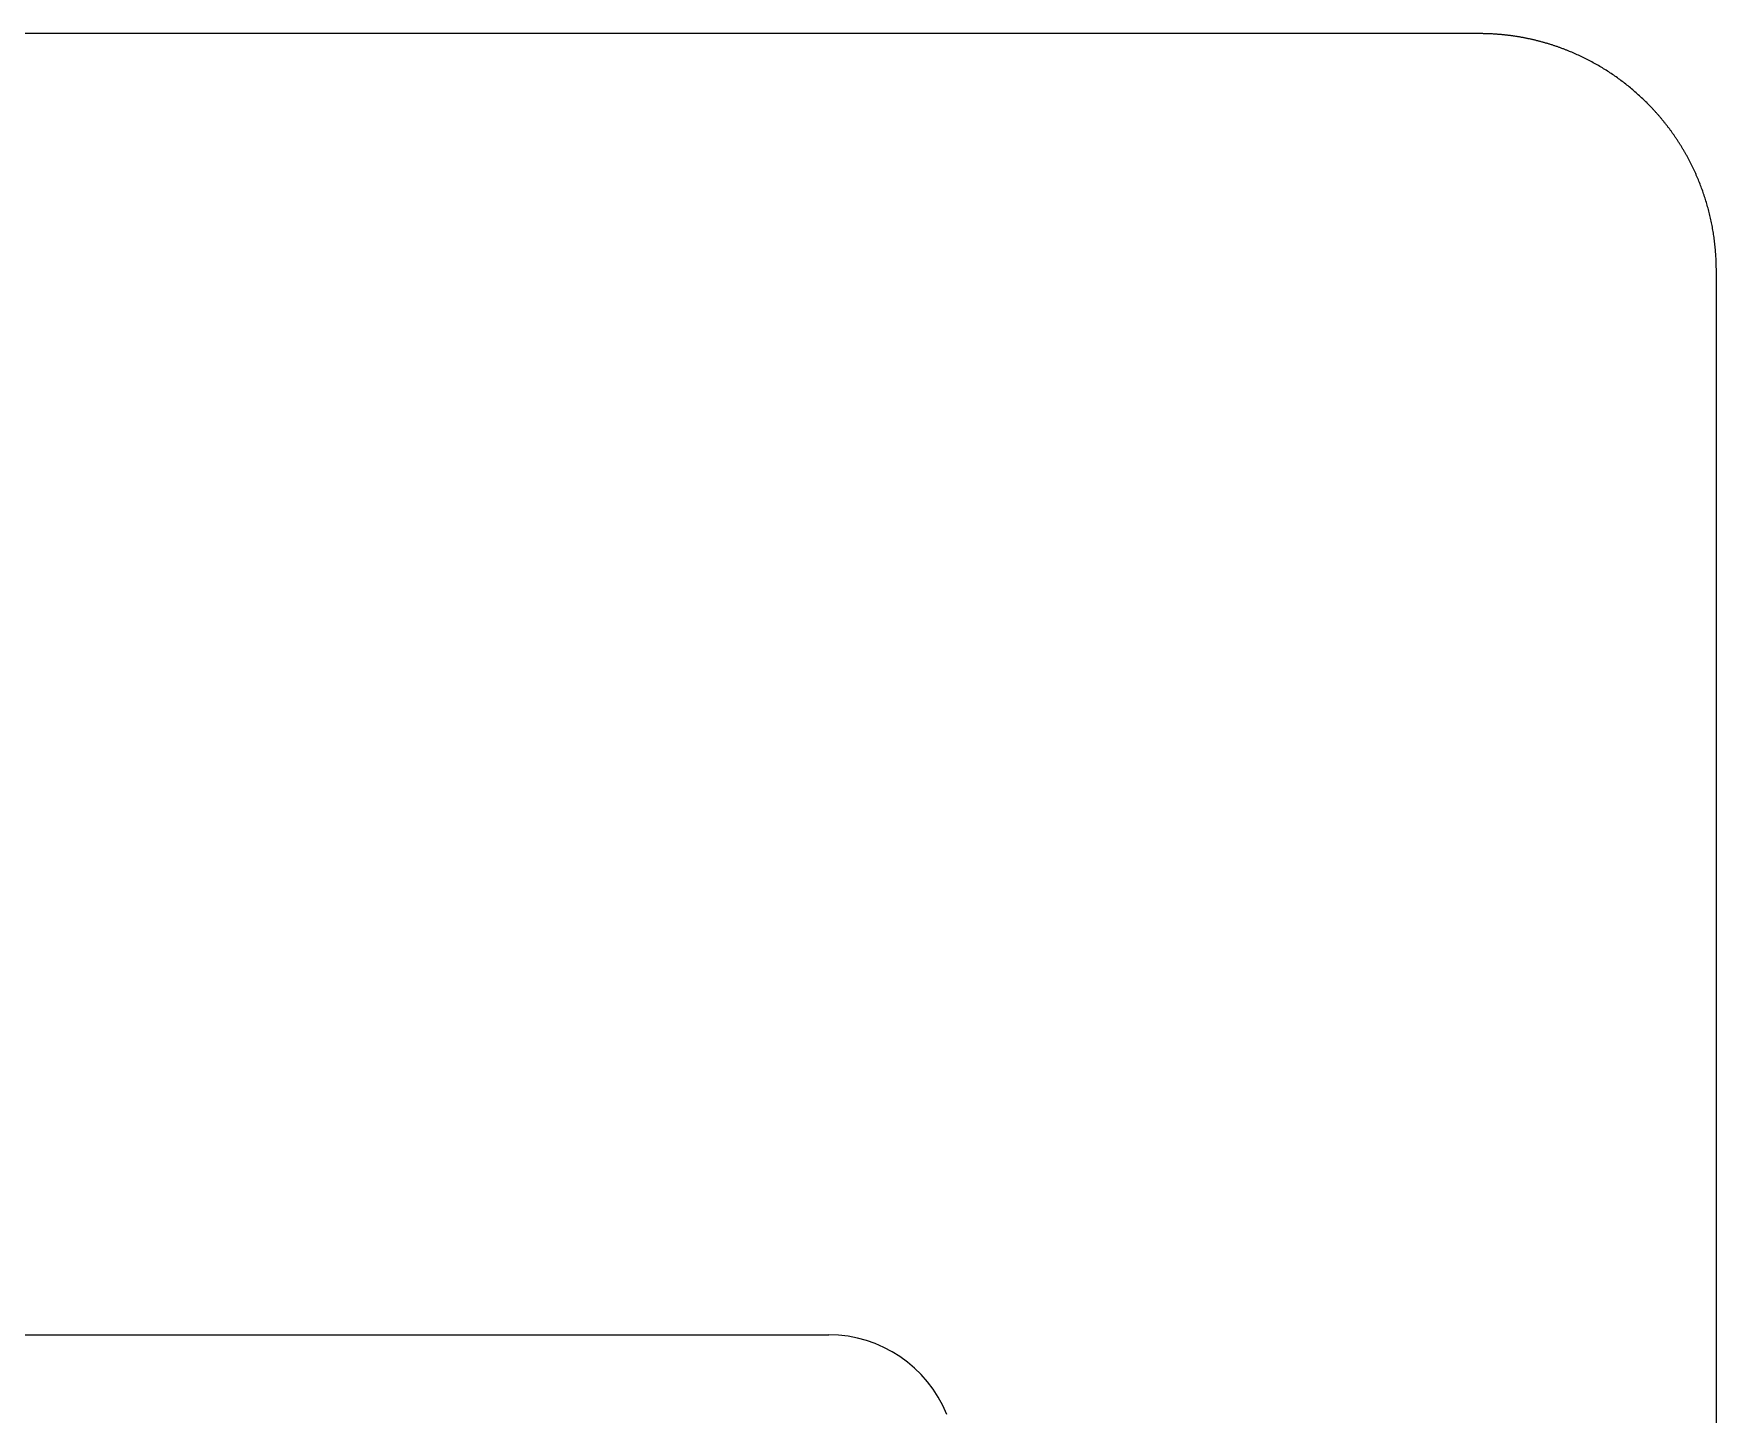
# Model space of a CAD drawing. Header units: millimetres. Extents: x -10 to 277, y -95 to 18.
# Drawn here: x 262.38 to 276.6, y 6.36 to 18.03 of the extents above; entities that cross this region are included whole.
import ezdxf

# ---------------------------------------------------------------- set-up
doc = ezdxf.new("R2010")
doc.units = ezdxf.units.MM
doc.header["$MEASUREMENT"] = 0
doc.layers.add('Edge.Cuts', color=53, linetype='CONTINUOUS')

msp = doc.modelspace()

# ---------------------------------------------------------------- linework, layer by layer
at = {"layer": 'Edge.Cuts', "linetype": 'Continuous'}
for p, q in [((274.6, 18.026), (254.5416, 18.026)), ((274.602308, 18.025999), (274.6, 18.026)), ((274.60864, 18.025981), (274.602308, 18.025999)), ((274.614969, 18.025944), (274.60864, 18.025981)), ((274.621299, 18.025887), (274.614969, 18.025944)), ((274.627627, 18.025809), (274.621299, 18.025887)), ((274.633957, 18.025712), (274.627627, 18.025809)), ((274.640284, 18.025595), (274.633957, 18.025712)), ((274.646612, 18.025457), (274.640284, 18.025595)), ((274.652937, 18.0253), (274.646612, 18.025457)), ((274.659264, 18.025123), (274.652937, 18.0253)), ((274.665588, 18.024925), (274.659264, 18.025123)), ((274.671912, 18.024708), (274.665588, 18.024925)), ((274.678235, 18.024471), (274.671912, 18.024708)), ((274.684557, 18.024213), (274.678235, 18.024471)), ((274.690877, 18.023936), (274.684557, 18.024213)), ((274.697198, 18.023639), (274.690877, 18.023936)), ((274.703516, 18.023322), (274.697198, 18.023639)), ((274.709834, 18.022984), (274.703516, 18.023322)), ((274.71615, 18.022627), (274.709834, 18.022984)), ((274.722465, 18.02225), (274.71615, 18.022627)), ((274.728778, 18.021853), (274.722465, 18.02225)), ((274.735091, 18.021436), (274.728778, 18.021853)), ((274.7414, 18.020999), (274.735091, 18.021436)), ((274.74771, 18.020542), (274.7414, 18.020999)), ((274.754017, 18.020065), (274.74771, 18.020542)), ((274.760323, 18.019568), (274.754017, 18.020065)), ((274.766627, 18.019051), (274.760323, 18.019568)), ((274.77293, 18.018515), (274.766627, 18.019051)), ((274.779229, 18.017958), (274.77293, 18.018515)), ((274.785528, 18.017381), (274.779229, 18.017958)), ((274.791824, 18.016785), (274.785528, 18.017381)), ((274.798119, 18.016169), (274.791824, 18.016785)), ((274.804411, 18.015532), (274.798119, 18.016169)), ((274.810702, 18.014876), (274.804411, 18.015532)), ((274.81699, 18.0142), (274.810702, 18.014876)), ((274.823276, 18.013504), (274.81699, 18.0142)), ((274.829559, 18.012788), (274.823276, 18.013504)), ((274.835841, 18.012053), (274.829559, 18.012788)), ((274.84212, 18.011297), (274.835841, 18.012053)), ((274.848397, 18.010522), (274.84212, 18.011297)), ((274.85467, 18.009726), (274.848397, 18.010522)), ((274.860942, 18.008911), (274.85467, 18.009726)), ((274.86721, 18.008076), (274.860942, 18.008911)), ((274.873477, 18.007221), (274.86721, 18.008076)), ((274.879739, 18.006347), (274.873477, 18.007221)), ((274.886, 18.005452), (274.879739, 18.006347)), ((274.892257, 18.004538), (274.886, 18.005452)), ((274.898512, 18.003604), (274.892257, 18.004538)), ((274.904764, 18.002651), (274.898512, 18.003604)), ((274.911013, 18.001677), (274.904764, 18.002651)), ((274.917258, 18.000684), (274.911013, 18.001677)), ((274.9235, 17.999671), (274.917258, 18.000684)), ((274.929739, 17.998638), (274.9235, 17.999671)), ((274.935975, 17.997585), (274.929739, 17.998638)), ((274.942207, 17.996513), (274.935975, 17.997585)), ((274.948436, 17.995421), (274.942207, 17.996513)), ((274.954661, 17.994309), (274.948436, 17.995421)), ((274.960884, 17.993178), (274.954661, 17.994309)), ((274.967102, 17.992027), (274.960884, 17.993178)), ((274.973317, 17.990856), (274.967102, 17.992027)), ((274.979528, 17.989666), (274.973317, 17.990856)), ((274.985735, 17.988456), (274.979528, 17.989666)), ((274.991938, 17.987226), (274.985735, 17.988456)), ((274.998138, 17.985977), (274.991938, 17.987226)), ((275.004333, 17.984708), (274.998138, 17.985977)), ((275.010525, 17.983419), (275.004333, 17.984708)), ((275.016712, 17.982111), (275.010525, 17.983419)), ((275.022896, 17.980784), (275.016712, 17.982111)), ((275.029075, 17.979436), (275.022896, 17.980784)), ((275.03525, 17.97807), (275.029075, 17.979436)), ((275.04142, 17.976683), (275.03525, 17.97807)), ((275.047587, 17.975277), (275.04142, 17.976683)), ((275.053748, 17.973852), (275.047587, 17.975277)), ((275.059906, 17.972407), (275.053748, 17.973852)), ((275.066058, 17.970943), (275.059906, 17.972407)), ((275.072207, 17.969459), (275.066058, 17.970943)), ((275.07835, 17.967956), (275.072207, 17.969459)), ((275.084489, 17.966433), (275.07835, 17.967956)), ((275.090622, 17.964891), (275.084489, 17.966433)), ((275.096751, 17.96333), (275.090622, 17.964891)), ((275.102875, 17.961749), (275.096751, 17.96333)), ((275.108995, 17.960149), (275.102875, 17.961749)), ((275.115108, 17.958529), (275.108995, 17.960149)), ((275.121217, 17.95689), (275.115108, 17.958529)), ((275.127321, 17.955232), (275.121217, 17.95689)), ((275.13342, 17.953554), (275.127321, 17.955232)), ((275.139512, 17.951858), (275.13342, 17.953554)), ((275.1456, 17.950141), (275.139512, 17.951858)), ((275.151683, 17.948406), (275.1456, 17.950141)), ((275.15776, 17.946651), (275.151683, 17.948406)), ((275.163831, 17.944878), (275.15776, 17.946651)), ((275.169897, 17.943085), (275.163831, 17.944878)), ((275.175957, 17.941272), (275.169897, 17.943085)), ((275.182011, 17.939441), (275.175957, 17.941272)), ((275.18806, 17.93759), (275.182011, 17.939441)), ((275.194103, 17.935721), (275.18806, 17.93759)), ((275.200139, 17.933832), (275.194103, 17.935721)), ((275.20617, 17.931924), (275.200139, 17.933832)), ((275.212195, 17.929997), (275.20617, 17.931924)), ((275.218214, 17.928051), (275.212195, 17.929997)), ((275.224226, 17.926086), (275.218214, 17.928051)), ((275.230232, 17.924102), (275.224226, 17.926086)), ((275.236232, 17.922099), (275.230232, 17.924102)), ((275.242226, 17.920077), (275.236232, 17.922099)), ((275.248213, 17.918036), (275.242226, 17.920077)), ((275.254194, 17.915976), (275.248213, 17.918036)), ((275.260168, 17.913898), (275.254194, 17.915976)), ((275.266136, 17.9118), (275.260168, 17.913898)), ((275.272097, 17.909684), (275.266136, 17.9118)), ((275.278052, 17.907548), (275.272097, 17.909684)), ((275.283999, 17.905394), (275.278052, 17.907548)), ((275.28994, 17.903221), (275.283999, 17.905394)), ((275.295874, 17.901029), (275.28994, 17.903221)), ((275.301801, 17.898819), (275.295874, 17.901029)), ((275.307721, 17.89659), (275.301801, 17.898819)), ((275.313633, 17.894342), (275.307721, 17.89659)), ((275.319539, 17.892075), (275.313633, 17.894342)), ((275.325438, 17.88979), (275.319539, 17.892075)), ((275.331329, 17.887486), (275.325438, 17.88979)), ((275.337213, 17.885163), (275.331329, 17.887486)), ((275.343089, 17.882822), (275.337213, 17.885163)), ((275.348958, 17.880462), (275.343089, 17.882822)), ((275.35482, 17.878084), (275.348958, 17.880462)), ((275.360674, 17.875687), (275.35482, 17.878084)), ((275.36652, 17.873272), (275.360674, 17.875687)), ((275.37819, 17.868386), (275.36652, 17.873272)), ((275.389829, 17.863427), (275.37819, 17.868386)), ((275.401436, 17.858394), (275.389829, 17.863427)), ((275.41301, 17.853287), (275.401436, 17.858394)), ((275.424552, 17.848108), (275.41301, 17.853287)), ((275.436061, 17.842856), (275.424552, 17.848108)), ((275.447537, 17.837531), (275.436061, 17.842856)), ((275.458978, 17.832134), (275.447537, 17.837531)), ((275.470385, 17.826665), (275.458978, 17.832134)), ((275.481757, 17.821124), (275.470385, 17.826665)), ((275.493093, 17.815511), (275.481757, 17.821124)), ((275.504394, 17.809826), (275.493093, 17.815511)), ((275.515658, 17.804071), (275.504394, 17.809826)), ((275.526885, 17.798244), (275.515658, 17.804071)), ((275.538075, 17.792347), (275.526885, 17.798244)), ((275.549228, 17.786379), (275.538075, 17.792347)), ((275.560342, 17.78034), (275.549228, 17.786379)), ((275.571417, 17.774232), (275.560342, 17.78034)), ((275.582454, 17.768054), (275.571417, 17.774232)), ((275.593451, 17.761806), (275.582454, 17.768054)), ((275.604408, 17.75549), (275.593451, 17.761806)), ((275.615324, 17.749104), (275.604408, 17.75549)), ((275.6262, 17.742649), (275.615324, 17.749104)), ((275.637034, 17.736126), (275.6262, 17.742649)), ((275.647827, 17.729534), (275.637034, 17.736126)), ((275.658578, 17.722875), (275.647827, 17.729534)), ((275.669286, 17.716148), (275.658578, 17.722875)), ((275.679951, 17.709353), (275.669286, 17.716148)), ((275.690572, 17.702491), (275.679951, 17.709353)), ((275.70115, 17.695563), (275.690572, 17.702491)), ((275.711684, 17.688567), (275.70115, 17.695563)), ((275.722173, 17.681506), (275.711684, 17.688567)), ((275.732617, 17.674378), (275.722173, 17.681506)), ((275.743016, 17.667184), (275.732617, 17.674378)), ((275.753368, 17.659925), (275.743016, 17.667184)), ((275.763675, 17.652601), (275.753368, 17.659925)), ((275.773935, 17.645211), (275.763675, 17.652601)), ((275.784148, 17.637757), (275.773935, 17.645211)), ((275.794313, 17.630239), (275.784148, 17.637757)), ((275.804431, 17.622656), (275.794313, 17.630239)), ((275.8145, 17.61501), (275.804431, 17.622656)), ((275.824521, 17.6073), (275.8145, 17.61501)), ((275.834493, 17.599526), (275.824521, 17.6073)), ((275.844416, 17.59169), (275.834493, 17.599526)), ((275.854289, 17.583791), (275.844416, 17.59169)), ((275.864113, 17.57583), (275.854289, 17.583791)), ((275.873885, 17.567806), (275.864113, 17.57583)), ((275.883607, 17.559721), (275.873885, 17.567806)), ((275.893278, 17.551574), (275.883607, 17.559721)), ((275.902898, 17.543366), (275.893278, 17.551574)), ((275.912466, 17.535097), (275.902898, 17.543366)), ((275.921982, 17.526768), (275.912466, 17.535097)), ((275.931445, 17.518378), (275.921982, 17.526768)), ((275.940855, 17.509928), (275.931445, 17.518378)), ((275.950213, 17.501418), (275.940855, 17.509928)), ((275.959517, 17.492849), (275.950213, 17.501418)), ((275.968767, 17.48422), (275.959517, 17.492849)), ((275.977963, 17.475533), (275.968767, 17.48422)), ((275.987104, 17.466787), (275.977963, 17.475533)), ((275.996191, 17.457982), (275.987104, 17.466787)), ((276.005223, 17.44912), (275.996191, 17.457982)), ((276.0142, 17.4402), (276.005223, 17.44912)), ((276.015831, 17.438567), (276.0142, 17.4402)), ((276.020296, 17.434077), (276.015831, 17.438567)), ((276.024746, 17.429575), (276.020296, 17.434077)), ((276.029182, 17.425058), (276.024746, 17.429575)), ((276.033602, 17.420528), (276.029182, 17.425058)), ((276.038009, 17.415984), (276.033602, 17.420528)), ((276.0424, 17.411426), (276.038009, 17.415984)), ((276.046778, 17.406854), (276.0424, 17.411426)), ((276.05114, 17.40227), (276.046778, 17.406854)), ((276.055489, 17.397671), (276.05114, 17.40227)), ((276.059821, 17.393059), (276.055489, 17.397671)), ((276.06414, 17.388433), (276.059821, 17.393059)), ((276.068443, 17.383794), (276.06414, 17.388433)), ((276.072733, 17.379141), (276.068443, 17.383794)), ((276.077006, 17.374475), (276.072733, 17.379141)), ((276.081265, 17.369796), (276.077006, 17.374475)), ((276.085509, 17.365104), (276.081265, 17.369796)), ((276.089738, 17.360397), (276.085509, 17.365104)), ((276.093952, 17.355678), (276.089738, 17.360397)), ((276.098151, 17.350946), (276.093952, 17.355678)), ((276.102335, 17.346201), (276.098151, 17.350946)), ((276.106504, 17.341442), (276.102335, 17.346201)), ((276.110657, 17.336671), (276.106504, 17.341442)), ((276.114796, 17.331886), (276.110657, 17.336671)), ((276.118918, 17.327089), (276.114796, 17.331886)), ((276.123027, 17.322278), (276.118918, 17.327089)), ((276.127119, 17.317455), (276.123027, 17.322278)), ((276.131196, 17.312618), (276.127119, 17.317455)), ((276.135258, 17.30777), (276.131196, 17.312618)), ((276.139304, 17.302907), (276.135258, 17.30777)), ((276.143335, 17.298034), (276.139304, 17.302907)), ((276.147351, 17.293146), (276.143335, 17.298034)), ((276.15135, 17.288247), (276.147351, 17.293146)), ((276.155335, 17.283334), (276.15135, 17.288247)), ((276.159303, 17.27841), (276.155335, 17.283334)), ((276.163256, 17.273472), (276.159303, 17.27841)), ((276.167193, 17.268523), (276.163256, 17.273472)), ((276.171115, 17.26356), (276.167193, 17.268523)), ((276.175021, 17.258586), (276.171115, 17.26356)), ((276.178911, 17.253599), (276.175021, 17.258586)), ((276.182785, 17.248601), (276.178911, 17.253599)), ((276.186644, 17.243589), (276.182785, 17.248601)), ((276.190486, 17.238566), (276.186644, 17.243589)), ((276.194313, 17.233531), (276.190486, 17.238566)), ((276.198123, 17.228484), (276.194313, 17.233531)), ((276.201918, 17.223424), (276.198123, 17.228484)), ((276.205696, 17.218353), (276.201918, 17.223424)), ((276.209459, 17.213269), (276.205696, 17.218353)), ((276.213205, 17.208174), (276.209459, 17.213269)), ((276.216936, 17.203067), (276.213205, 17.208174)), ((276.22065, 17.197948), (276.216936, 17.203067)), ((276.224348, 17.192817), (276.22065, 17.197948)), ((276.228029, 17.187676), (276.224348, 17.192817)), ((276.231695, 17.182521), (276.228029, 17.187676)), ((276.235343, 17.177356), (276.231695, 17.182521)), ((276.238976, 17.172179), (276.235343, 17.177356)), ((276.242592, 17.166991), (276.238976, 17.172179)), ((276.246192, 17.161791), (276.242592, 17.166991)), ((276.249775, 17.15658), (276.246192, 17.161791)), ((276.253343, 17.151357), (276.249775, 17.15658)), ((276.256893, 17.146124), (276.253343, 17.151357)), ((276.260427, 17.140879), (276.256893, 17.146124)), ((276.263944, 17.135623), (276.260427, 17.140879)), ((276.267444, 17.130355), (276.263944, 17.135623)), ((276.270928, 17.125077), (276.267444, 17.130355)), ((276.274396, 17.119787), (276.270928, 17.125077)), ((276.277846, 17.114487), (276.274396, 17.119787)), ((276.28128, 17.109176), (276.277846, 17.114487)), ((276.284696, 17.103854), (276.28128, 17.109176)), ((276.288097, 17.098521), (276.284696, 17.103854)), ((276.29148, 17.093178), (276.288097, 17.098521)), ((276.294846, 17.087823), (276.29148, 17.093178)), ((276.298195, 17.082458), (276.294846, 17.087823)), ((276.301528, 17.077082), (276.298195, 17.082458)), ((276.304843, 17.071696), (276.301528, 17.077082)), ((276.308142, 17.066299), (276.304843, 17.071696)), ((276.311423, 17.060893), (276.308142, 17.066299)), ((276.314687, 17.055475), (276.311423, 17.060893)), ((276.317934, 17.050047), (276.314687, 17.055475)), ((276.321164, 17.044609), (276.317934, 17.050047)), ((276.324376, 17.039161), (276.321164, 17.044609)), ((276.327572, 17.033702), (276.324376, 17.039161)), ((276.33075, 17.028234), (276.327572, 17.033702)), ((276.333911, 17.022755), (276.33075, 17.028234)), ((276.337055, 17.017267), (276.333911, 17.022755)), ((276.340181, 17.011768), (276.337055, 17.017267)), ((276.34329, 17.00626), (276.340181, 17.011768)), ((276.346381, 17.000741), (276.34329, 17.00626)), ((276.349455, 16.995213), (276.346381, 17.000741)), ((276.352512, 16.989675), (276.349455, 16.995213)), ((276.35555, 16.984128), (276.352512, 16.989675)), ((276.358572, 16.978571), (276.35555, 16.984128)), ((276.361576, 16.973004), (276.358572, 16.978571)), ((276.364562, 16.967428), (276.361576, 16.973004)), ((276.36753, 16.961843), (276.364562, 16.967428)), ((276.370482, 16.956247), (276.36753, 16.961843)), ((276.373415, 16.950643), (276.370482, 16.956247)), ((276.37633, 16.94503), (276.373415, 16.950643)), ((276.379228, 16.939407), (276.37633, 16.94503)), ((276.382108, 16.933775), (276.379228, 16.939407)), ((276.38497, 16.928134), (276.382108, 16.933775)), ((276.387815, 16.922484), (276.38497, 16.928134)), ((276.390641, 16.916825), (276.387815, 16.922484)), ((276.39345, 16.911157), (276.390641, 16.916825)), ((276.39624, 16.90548), (276.39345, 16.911157)), ((276.399013, 16.899794), (276.39624, 16.90548)), ((276.401767, 16.8941), (276.399013, 16.899794)), ((276.404504, 16.888397), (276.401767, 16.8941)), ((276.407223, 16.882685), (276.404504, 16.888397)), ((276.409923, 16.876965), (276.407223, 16.882685)), ((276.412606, 16.871236), (276.409923, 16.876965)), ((276.41527, 16.865499), (276.412606, 16.871236)), ((276.417916, 16.859753), (276.41527, 16.865499)), ((276.420544, 16.853999), (276.417916, 16.859753)), ((276.423154, 16.848237), (276.420544, 16.853999)), ((276.425746, 16.842466), (276.423154, 16.848237)), ((276.428319, 16.836688), (276.425746, 16.842466)), ((276.430874, 16.830901), (276.428319, 16.836688)), ((276.433411, 16.825106), (276.430874, 16.830901)), ((276.435929, 16.819303), (276.433411, 16.825106)), ((276.438429, 16.813492), (276.435929, 16.819303)), ((276.440911, 16.807674), (276.438429, 16.813492)), ((276.443374, 16.801847), (276.440911, 16.807674)), ((276.445819, 16.796013), (276.443374, 16.801847)), ((276.448245, 16.790171), (276.445819, 16.796013)), ((276.453042, 16.778465), (276.448245, 16.790171)), ((276.457765, 16.766728), (276.453042, 16.778465)), ((276.462414, 16.754962), (276.457765, 16.766728)), ((276.466988, 16.743167), (276.462414, 16.754962)), ((276.471487, 16.731344), (276.466988, 16.743167)), ((276.475912, 16.719492), (276.471487, 16.731344)), ((276.480261, 16.707613), (276.475912, 16.719492)), ((276.484535, 16.695706), (276.480261, 16.707613)), ((276.488734, 16.683773), (276.484535, 16.695706)), ((276.492857, 16.671814), (276.488734, 16.683773)), ((276.496904, 16.659829), (276.492857, 16.671814)), ((276.500875, 16.647819), (276.496904, 16.659829)), ((276.504771, 16.635785), (276.500875, 16.647819)), ((276.50859, 16.623726), (276.504771, 16.635785)), ((276.512332, 16.611644), (276.50859, 16.623726)), ((276.515998, 16.599538), (276.512332, 16.611644)), ((276.519587, 16.58741), (276.515998, 16.599538)), ((276.5231, 16.575259), (276.519587, 16.58741)), ((276.526535, 16.563087), (276.5231, 16.575259)), ((276.529894, 16.550894), (276.526535, 16.563087)), ((276.533175, 16.53868), (276.529894, 16.550894)), ((276.536379, 16.526446), (276.533175, 16.53868)), ((276.539505, 16.514191), (276.536379, 16.526446)), ((276.542553, 16.501918), (276.539505, 16.514191)), ((276.545524, 16.489626), (276.542553, 16.501918)), ((276.548417, 16.477316), (276.545524, 16.489626)), ((276.551232, 16.464988), (276.548417, 16.477316)), ((276.553969, 16.452642), (276.551232, 16.464988)), ((276.556628, 16.44028), (276.553969, 16.452642)), ((276.559208, 16.427902), (276.556628, 16.44028)), ((276.56171, 16.415507), (276.559208, 16.427902)), ((276.564134, 16.403098), (276.56171, 16.415507)), ((276.566479, 16.390673), (276.564134, 16.403098)), ((276.568745, 16.378234), (276.566479, 16.390673)), ((276.570933, 16.365781), (276.568745, 16.378234)), ((276.573041, 16.353315), (276.570933, 16.365781)), ((276.575071, 16.340836), (276.573041, 16.353315)), ((276.577022, 16.328344), (276.575071, 16.340836)), ((276.578894, 16.31584), (276.577022, 16.328344)), ((276.580686, 16.303325), (276.578894, 16.31584)), ((276.5824, 16.290798), (276.580686, 16.303325)), ((276.584034, 16.278261), (276.5824, 16.290798)), ((276.585589, 16.265714), (276.584034, 16.278261)), ((276.587064, 16.253157), (276.585589, 16.265714)), ((276.58846, 16.240592), (276.587064, 16.253157)), ((276.589777, 16.228017), (276.58846, 16.240592)), ((276.591014, 16.215434), (276.589777, 16.228017)), ((276.592171, 16.202843), (276.591014, 16.215434)), ((276.593249, 16.190245), (276.592171, 16.202843)), ((276.594247, 16.17764), (276.593249, 16.190245)), ((276.595166, 16.165028), (276.594247, 16.17764)), ((276.596004, 16.15241), (276.595166, 16.165028)), ((276.596763, 16.139787), (276.596004, 16.15241)), ((276.597442, 16.127159), (276.596763, 16.139787)), ((276.598042, 16.114526), (276.597442, 16.127159)), ((276.598561, 16.101889), (276.598042, 16.114526)), ((276.599001, 16.089248), (276.598561, 16.101889)), ((276.59936, 16.076603), (276.599001, 16.089248)), ((276.59964, 16.063956), (276.59936, 16.076603)), ((276.59984, 16.051306), (276.59964, 16.063956)), ((276.59996, 16.038654), (276.59984, 16.051306)), ((276.6, 16.026), (276.59996, 16.038654)), ((276.6, -93.226), (276.6, 16.026)), ((245.24718, 7.0276), (269.10242, 7.0276))]:
    msp.add_line(p, q, dxfattribs=at)
at = {"layer": 'Edge.Cuts'}
msp.add_arc((269.1024, 5.9526), 1.075, 22.0238993, 89.998934, dxfattribs=at)

doc.saveas('drawing.dxf')
